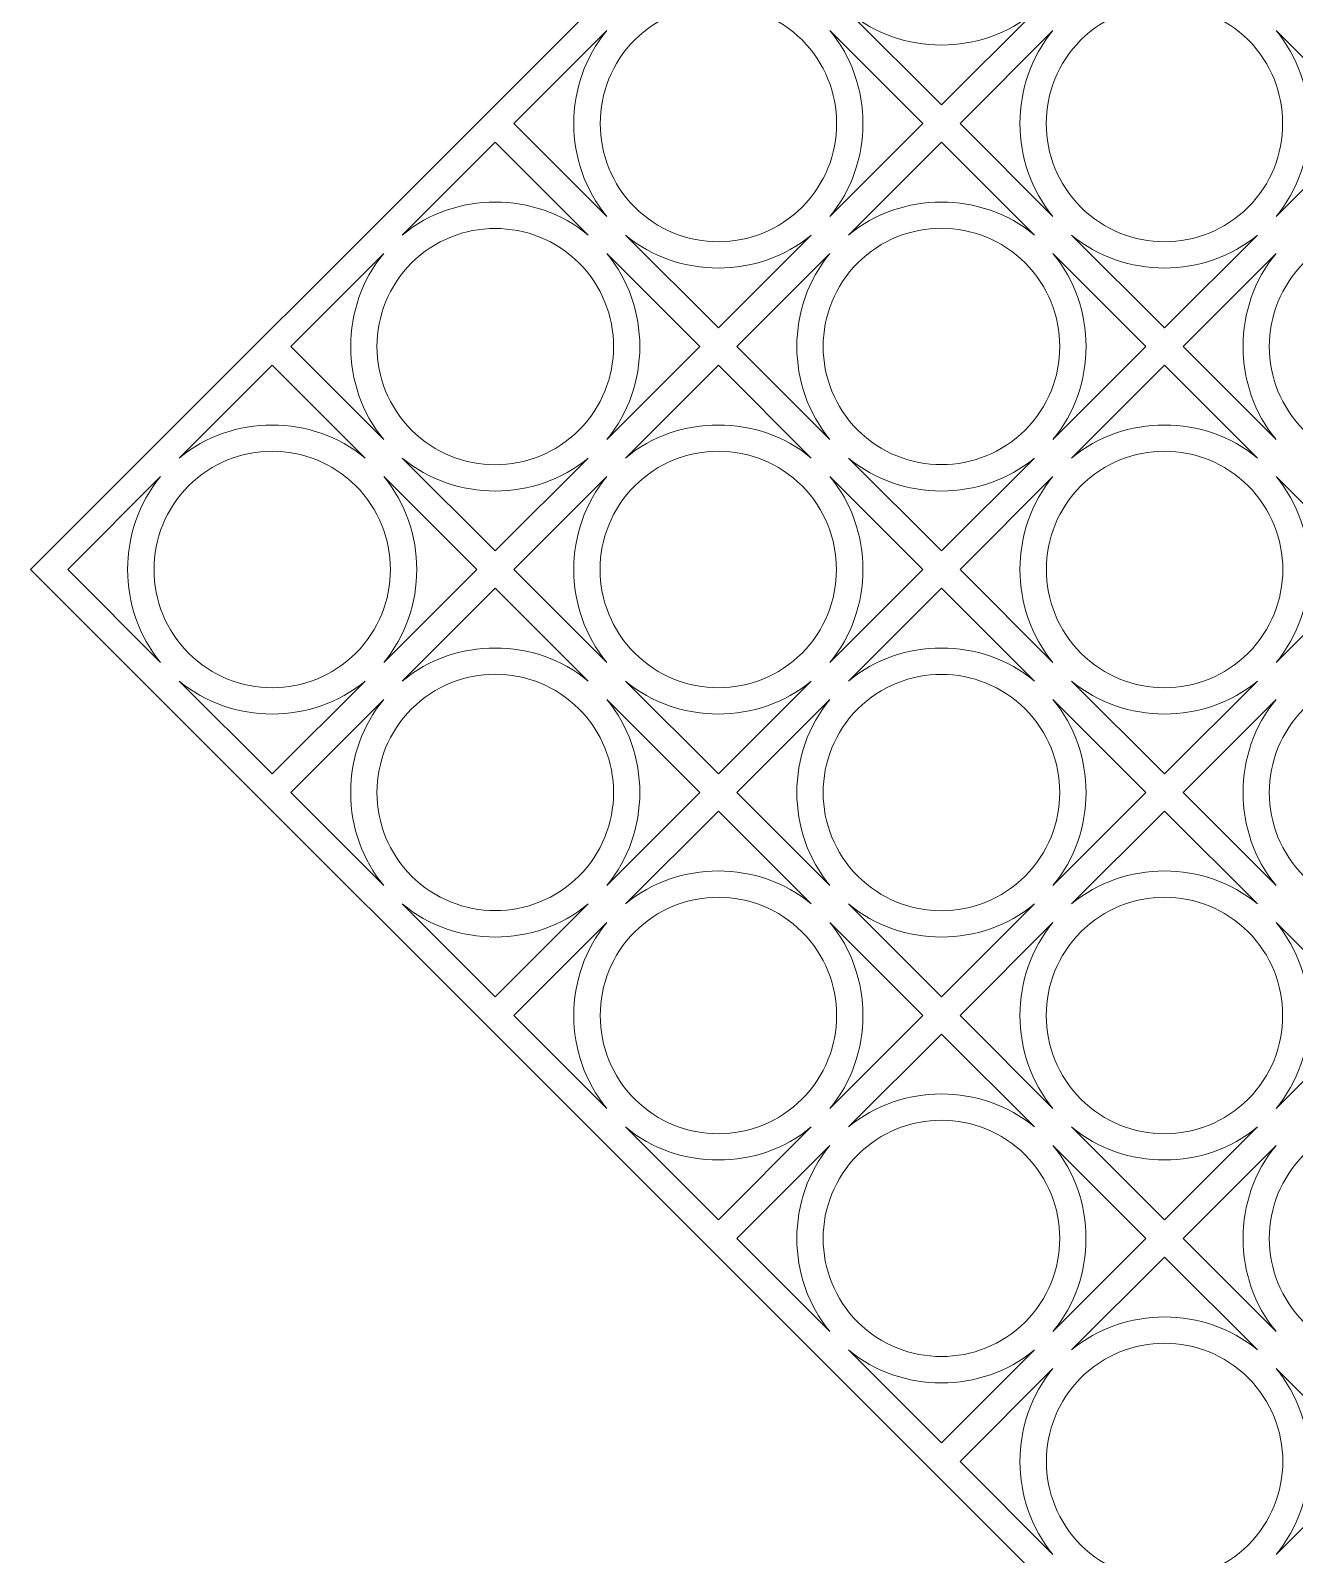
# Model space of a CAD drawing. Header units: centimetres. Extents: x -323 to 323, y -154 to 154.
# Drawn here: x 14.6 to 110.8, y -75 to 41 of the extents above; entities that cross this region are included whole.
import ezdxf

# ---------------------------------------------------------------- set-up
doc = ezdxf.new("R2010")
doc.units = ezdxf.units.CM
doc.header["$MEASUREMENT"] = 0
doc.layers.add('layer 1', color=7, linetype='Continuous')

msp = doc.modelspace()

# ---------------------------------------------------------------- linework, layer by layer
at = {"layer": 'layer 1', "color": 250, "lineweight": 9}
for points, knots in [([(168.76868, -154.14938), (168.76868, -154.14938), (14.61957, -0.00025), (14.61957, -0.00025), (14.61957, -0.00025), (14.61957, -0.00025), (168.76928, 154.14937), (168.76928, 154.14937), (168.76928, 154.14937), (168.76928, 154.14937), (322.91835, 0.0003), (322.91835, 0.0003), (322.91835, 0.0003), (322.91835, 0.0003), (168.76868, -154.14938), (168.76868, -154.14938)], [0, 0, 0, 0, 0.2, 0.2, 0.2, 0.2, 0.4, 0.4, 0.4, 0.4, 0.6, 0.6, 0.6, 0.6, 1, 1, 1, 1]), ([(60.58173, 27.57734), (64.09472, 24.0643), (69.79608, 24.06431), (73.30911, 27.57728), (73.30911, 27.57728), (76.82217, 31.09031), (76.82216, 36.79165), (73.30916, 40.30469), (73.30916, 40.30469), (69.79614, 43.81773), (64.09481, 43.81771), (60.58177, 40.30473), (60.58177, 40.30473), (57.08732, 36.8103), (57.08727, 31.0718), (60.58173, 27.57734)], [0, 0, 0, 0, 0.2, 0.2, 0.2, 0.2, 0.4, 0.4, 0.4, 0.4, 0.6, 0.6, 0.6, 0.6, 1, 1, 1, 1]), ([(107.25044, 40.30484), (103.73745, 43.81788), (98.03607, 43.81788), (94.52305, 40.30489), (94.52305, 40.30489), (91.01001, 36.79188), (91.01003, 31.09051), (94.52301, 27.5775), (94.52301, 27.5775), (98.03602, 24.06446), (103.73738, 24.06446), (107.25039, 27.57745), (107.25039, 27.57745), (110.74485, 31.07188), (110.74493, 36.81038), (107.25044, 40.30484)], [0, 0, 0, 0, 0.2, 0.2, 0.2, 0.2, 0.4, 0.4, 0.4, 0.4, 0.6, 0.6, 0.6, 0.6, 1, 1, 1, 1]), ([(76.84502, 42.42637), (80.86476, 39.07712), (86.96755, 39.07709), (90.9873, 42.42635), (90.9873, 42.42635), (90.9873, 42.42635), (83.91615, 35.35523), (83.91615, 35.35523), (83.91615, 35.35523), (83.91615, 35.35523), (76.84502, 42.42637), (76.84502, 42.42637)], [0, 0, 0, 0, 0.25, 0.25, 0.25, 0.25, 0.5, 0.5, 0.5, 0.5, 1, 1, 1, 1]), ([(58.46011, 41.01215), (55.11085, 36.99237), (55.11081, 30.88965), (58.46009, 26.86988), (58.46009, 26.86988), (58.46009, 26.86988), (51.38895, 33.94102), (51.38895, 33.94102), (51.38895, 33.94102), (51.38895, 33.94102), (58.46011, 41.01215), (58.46011, 41.01215)], [0, 0, 0, 0, 0.25, 0.25, 0.25, 0.25, 0.5, 0.5, 0.5, 0.5, 1, 1, 1, 1]), ([(75.4308, 41.01216), (78.78007, 36.99243), (78.78008, 30.88962), (75.43082, 26.86988), (75.43082, 26.86988), (75.43082, 26.86988), (82.50196, 33.94102), (82.50196, 33.94102), (82.50196, 33.94102), (82.50196, 33.94102), (75.4308, 41.01216), (75.4308, 41.01216)], [0, 0, 0, 0, 0.25, 0.25, 0.25, 0.25, 0.5, 0.5, 0.5, 0.5, 1, 1, 1, 1]), ([(92.40137, 26.87002), (89.05211, 30.88977), (89.0521, 36.99255), (92.40134, 41.01232), (92.40134, 41.01232), (92.40134, 41.01232), (85.33022, 33.94116), (85.33022, 33.94116), (85.33022, 33.94116), (85.33022, 33.94116), (92.40137, 26.87002), (92.40137, 26.87002)], [0, 0, 0, 0, 0.25, 0.25, 0.25, 0.25, 0.5, 0.5, 0.5, 0.5, 1, 1, 1, 1]), ([(109.37206, 26.87003), (112.72134, 30.8898), (112.72137, 36.99252), (109.37208, 41.0123), (109.37208, 41.0123), (109.37208, 41.0123), (116.44323, 33.94116), (116.44323, 33.94116), (116.44323, 33.94116), (116.44323, 33.94116), (109.37206, 26.87003), (109.37206, 26.87003)], [0, 0, 0, 0, 0.25, 0.25, 0.25, 0.25, 0.5, 0.5, 0.5, 0.5, 1, 1, 1, 1]), ([(42.90376, 25.4558), (46.92355, 28.8051), (53.02625, 28.80509), (57.04603, 25.45582), (57.04603, 25.45582), (57.04603, 25.45582), (49.97489, 32.52696), (49.97489, 32.52696), (49.97489, 32.52696), (49.97489, 32.52696), (42.90376, 25.4558), (42.90376, 25.4558)], [0, 0, 0, 0, 0.25, 0.25, 0.25, 0.25, 0.5, 0.5, 0.5, 0.5, 1, 1, 1, 1]), ([(90.98715, 25.45581), (86.9674, 28.80504), (80.86465, 28.80512), (76.84487, 25.45583), (76.84487, 25.45583), (76.84487, 25.45583), (83.91602, 32.52696), (83.91602, 32.52696), (83.91602, 32.52696), (83.91602, 32.52696), (90.98715, 25.45581), (90.98715, 25.45581)], [0, 0, 0, 0, 0.25, 0.25, 0.25, 0.25, 0.5, 0.5, 0.5, 0.5, 1, 1, 1, 1]), ([(56.33858, 23.33419), (59.85161, 19.82116), (59.85161, 14.11985), (56.33863, 10.60679), (56.33863, 10.60679), (52.8256, 7.09376), (47.12426, 7.09375), (43.61122, 10.60675), (43.61122, 10.60675), (40.0982, 14.11975), (40.09821, 19.8211), (43.61117, 23.33414), (43.61117, 23.33414), (47.10565, 26.82862), (52.84407, 26.82862), (56.33858, 23.33419)], [0, 0, 0, 0, 0.2, 0.2, 0.2, 0.2, 0.4, 0.4, 0.4, 0.4, 0.6, 0.6, 0.6, 0.6, 1, 1, 1, 1]), ([(77.55234, 10.60673), (74.03928, 14.11971), (74.03931, 19.8211), (77.55228, 23.33412), (77.55228, 23.33412), (81.06529, 26.84716), (86.76664, 26.84716), (90.27968, 23.33416), (90.27968, 23.33416), (93.79273, 19.82114), (93.79271, 14.11981), (90.27973, 10.60678), (90.27973, 10.60678), (86.78528, 7.11233), (81.04682, 7.11225), (77.55234, 10.60673)], [0, 0, 0, 0, 0.2, 0.2, 0.2, 0.2, 0.4, 0.4, 0.4, 0.4, 0.6, 0.6, 0.6, 0.6, 1, 1, 1, 1]), ([(124.22097, 23.33432), (127.73403, 19.82132), (127.73399, 14.11998), (124.22103, 10.60694), (124.22103, 10.60694), (120.70801, 7.09392), (115.00666, 7.09389), (111.49362, 10.6069), (111.49362, 10.6069), (107.98062, 14.11988), (107.98058, 19.82126), (111.49357, 23.33427), (111.49357, 23.33427), (114.988, 26.82874), (120.72649, 26.8288), (124.22097, 23.33432)], [0, 0, 0, 0, 0.2, 0.2, 0.2, 0.2, 0.4, 0.4, 0.4, 0.4, 0.6, 0.6, 0.6, 0.6, 1, 1, 1, 1]), ([(74.0166, 25.45564), (69.99681, 22.10637), (63.89409, 22.1064), (59.87431, 25.45566), (59.87431, 25.45566), (59.87431, 25.45566), (66.94545, 18.38452), (66.94545, 18.38452), (66.94545, 18.38452), (66.94545, 18.38452), (74.0166, 25.45564), (74.0166, 25.45564)], [0, 0, 0, 0, 0.25, 0.25, 0.25, 0.25, 0.5, 0.5, 0.5, 0.5, 1, 1, 1, 1]), ([(107.95786, 25.45581), (103.93815, 22.10654), (97.83531, 22.10656), (93.81557, 25.45582), (93.81557, 25.45582), (93.81557, 25.45582), (100.88673, 18.38466), (100.88673, 18.38466), (100.88673, 18.38466), (100.88673, 18.38466), (107.95786, 25.45581), (107.95786, 25.45581)], [0, 0, 0, 0, 0.25, 0.25, 0.25, 0.25, 0.5, 0.5, 0.5, 0.5, 1, 1, 1, 1]), ([(41.48954, 24.04159), (38.14025, 20.02182), (38.14029, 13.91907), (41.48955, 9.89931), (41.48955, 9.89931), (41.48955, 9.89931), (34.41839, 16.97047), (34.41839, 16.97047), (34.41839, 16.97047), (34.41839, 16.97047), (41.48954, 24.04159), (41.48954, 24.04159)], [0, 0, 0, 0, 0.25, 0.25, 0.25, 0.25, 0.5, 0.5, 0.5, 0.5, 1, 1, 1, 1]), ([(58.46026, 9.89931), (61.80955, 13.91909), (61.80952, 20.02181), (58.46025, 24.0416), (58.46025, 24.0416), (58.46025, 24.0416), (65.53139, 16.97047), (65.53139, 16.97047), (65.53139, 16.97047), (65.53139, 16.97047), (58.46026, 9.89931), (58.46026, 9.89931)], [0, 0, 0, 0, 0.25, 0.25, 0.25, 0.25, 0.5, 0.5, 0.5, 0.5, 1, 1, 1, 1]), ([(75.43063, 24.0416), (72.08136, 20.02183), (72.08142, 13.91907), (75.43066, 9.89931), (75.43066, 9.89931), (75.43066, 9.89931), (68.35952, 16.97045), (68.35952, 16.97045), (68.35952, 16.97045), (68.35952, 16.97045), (75.43063, 24.0416), (75.43063, 24.0416)], [0, 0, 0, 0, 0.25, 0.25, 0.25, 0.25, 0.5, 0.5, 0.5, 0.5, 1, 1, 1, 1]), ([(92.40137, 9.89933), (95.75068, 13.91907), (95.7506, 20.02186), (92.40136, 24.0416), (92.40136, 24.0416), (92.40136, 24.0416), (99.47251, 16.97045), (99.47251, 16.97045), (99.47251, 16.97045), (99.47251, 16.97045), (92.40137, 9.89933), (92.40137, 9.89933)], [0, 0, 0, 0, 0.25, 0.25, 0.25, 0.25, 0.5, 0.5, 0.5, 0.5, 1, 1, 1, 1]), ([(109.37194, 24.04174), (106.02268, 20.02201), (106.02267, 13.91921), (109.37194, 9.89946), (109.37194, 9.89946), (109.37194, 9.89946), (102.30078, 16.97061), (102.30078, 16.97061), (102.30078, 16.97061), (102.30078, 16.97061), (109.37194, 24.04174), (109.37194, 24.04174)], [0, 0, 0, 0, 0.25, 0.25, 0.25, 0.25, 0.5, 0.5, 0.5, 0.5, 1, 1, 1, 1]), ([(25.93305, 8.4851), (29.95279, 11.8344), (36.05558, 11.83434), (40.07533, 8.4851), (40.07533, 8.4851), (40.07533, 8.4851), (33.00418, 15.55625), (33.00418, 15.55625), (33.00418, 15.55625), (33.00418, 15.55625), (25.93305, 8.4851), (25.93305, 8.4851)], [0, 0, 0, 0, 0.25, 0.25, 0.25, 0.25, 0.5, 0.5, 0.5, 0.5, 1, 1, 1, 1]), ([(59.8743, 8.48528), (63.8941, 11.83456), (69.99683, 11.8345), (74.0166, 8.48525), (74.0166, 8.48525), (74.0166, 8.48525), (66.94546, 15.55639), (66.94546, 15.55639), (66.94546, 15.55639), (66.94546, 15.55639), (59.8743, 8.48528), (59.8743, 8.48528)], [0, 0, 0, 0, 0.25, 0.25, 0.25, 0.25, 0.5, 0.5, 0.5, 0.5, 1, 1, 1, 1]), ([(93.81545, 8.48525), (97.8352, 11.83452), (103.93798, 11.83452), (107.95773, 8.48525), (107.95773, 8.48525), (107.95773, 8.48525), (100.88658, 15.5564), (100.88658, 15.5564), (100.88658, 15.5564), (100.88658, 15.5564), (93.81545, 8.48525), (93.81545, 8.48525)], [0, 0, 0, 0, 0.25, 0.25, 0.25, 0.25, 0.5, 0.5, 0.5, 0.5, 1, 1, 1, 1]), ([(26.64047, -6.36392), (30.15346, -9.87699), (35.85483, -9.87694), (39.36785, -6.36398), (39.36785, -6.36398), (42.88092, -2.85094), (42.88089, 2.85039), (39.36789, 6.36342), (39.36789, 6.36342), (35.85489, 9.87645), (30.15354, 9.87647), (26.64051, 6.36346), (26.64051, 6.36346), (23.14606, 2.86904), (23.14598, -2.86947), (26.64047, -6.36392)], [0, 0, 0, 0, 0.2, 0.2, 0.2, 0.2, 0.4, 0.4, 0.4, 0.4, 0.6, 0.6, 0.6, 0.6, 1, 1, 1, 1]), ([(73.30917, 6.36357), (69.79618, 9.87664), (64.09481, 9.8766), (60.58179, 6.36363), (60.58179, 6.36363), (57.06874, 2.85061), (57.06877, -2.85076), (60.58175, -6.36377), (60.58175, -6.36377), (64.09477, -9.87682), (69.79611, -9.8768), (73.30912, -6.36382), (73.30912, -6.36382), (76.80357, -2.8694), (76.80369, 2.86913), (73.30917, 6.36357)], [0, 0, 0, 0, 0.2, 0.2, 0.2, 0.2, 0.4, 0.4, 0.4, 0.4, 0.6, 0.6, 0.6, 0.6, 1, 1, 1, 1]), ([(94.52287, -6.36378), (98.03586, -9.87683), (103.73722, -9.87679), (107.25026, -6.36384), (107.25026, -6.36384), (110.76329, -2.85081), (110.7633, 2.85053), (107.25029, 6.36357), (107.25029, 6.36357), (103.73732, 9.87657), (98.03594, 9.87661), (94.52292, 6.36362), (94.52292, 6.36362), (91.02845, 2.86918), (91.02839, -2.8693), (94.52287, -6.36378)], [0, 0, 0, 0, 0.2, 0.2, 0.2, 0.2, 0.4, 0.4, 0.4, 0.4, 0.6, 0.6, 0.6, 0.6, 1, 1, 1, 1]), ([(42.90375, 8.48511), (46.9235, 5.13585), (53.02629, 5.13583), (57.04604, 8.48509), (57.04604, 8.48509), (57.04604, 8.48509), (49.97489, 1.41395), (49.97489, 1.41395), (49.97489, 1.41395), (49.97489, 1.41395), (42.90375, 8.48511), (42.90375, 8.48511)], [0, 0, 0, 0, 0.25, 0.25, 0.25, 0.25, 0.5, 0.5, 0.5, 0.5, 1, 1, 1, 1]), ([(90.98715, 8.48511), (86.96739, 5.13587), (80.86464, 5.13579), (76.84488, 8.48509), (76.84488, 8.48509), (76.84488, 8.48509), (83.91602, 1.41395), (83.91602, 1.41395), (83.91602, 1.41395), (83.91602, 1.41395), (90.98715, 8.48511), (90.98715, 8.48511)], [0, 0, 0, 0, 0.25, 0.25, 0.25, 0.25, 0.5, 0.5, 0.5, 0.5, 1, 1, 1, 1]), ([(24.51884, 7.07089), (21.16956, 3.05113), (21.16956, -3.05163), (24.51882, -7.07138), (24.51882, -7.07138), (24.51882, -7.07138), (17.44768, -0.00025), (17.44768, -0.00025), (17.44768, -0.00025), (17.44768, -0.00025), (24.51884, 7.07089), (24.51884, 7.07089)], [0, 0, 0, 0, 0.25, 0.25, 0.25, 0.25, 0.5, 0.5, 0.5, 0.5, 1, 1, 1, 1]), ([(41.48954, 7.07089), (44.83879, 3.05115), (44.83883, -3.05162), (41.48957, -7.07138), (41.48957, -7.07138), (41.48957, -7.07138), (48.56069, -0.00025), (48.56069, -0.00025), (48.56069, -0.00025), (48.56069, -0.00025), (41.48954, 7.07089), (41.48954, 7.07089)], [0, 0, 0, 0, 0.25, 0.25, 0.25, 0.25, 0.5, 0.5, 0.5, 0.5, 1, 1, 1, 1]), ([(58.4601, -7.07124), (55.11085, -3.0515), (55.11082, 3.05129), (58.46008, 7.07104), (58.46008, 7.07104), (58.46008, 7.07104), (51.38895, -0.0001), (51.38895, -0.0001), (51.38895, -0.0001), (51.38895, -0.0001), (58.4601, -7.07124), (58.4601, -7.07124)], [0, 0, 0, 0, 0.25, 0.25, 0.25, 0.25, 0.5, 0.5, 0.5, 0.5, 1, 1, 1, 1]), ([(75.4308, -7.07124), (78.78007, -3.05148), (78.7801, 3.05126), (75.43082, 7.07103), (75.43082, 7.07103), (75.43082, 7.07103), (82.50196, -0.00011), (82.50196, -0.00011), (82.50196, -0.00011), (82.50196, -0.00011), (75.4308, -7.07124), (75.4308, -7.07124)], [0, 0, 0, 0, 0.25, 0.25, 0.25, 0.25, 0.5, 0.5, 0.5, 0.5, 1, 1, 1, 1]), ([(92.40124, 7.07103), (89.05198, 3.05129), (89.05194, -3.05147), (92.40122, -7.07124), (92.40122, -7.07124), (92.40122, -7.07124), (85.33008, -0.0001), (85.33008, -0.0001), (85.33008, -0.0001), (85.33008, -0.0001), (92.40124, 7.07103), (92.40124, 7.07103)], [0, 0, 0, 0, 0.25, 0.25, 0.25, 0.25, 0.5, 0.5, 0.5, 0.5, 1, 1, 1, 1]), ([(109.37194, 7.07104), (112.7212, 3.05129), (112.72123, -3.05147), (109.37196, -7.07125), (109.37196, -7.07125), (109.37196, -7.07125), (116.44309, -0.0001), (116.44309, -0.0001), (116.44309, -0.0001), (116.44309, -0.0001), (109.37194, 7.07104), (109.37194, 7.07104)], [0, 0, 0, 0, 0.25, 0.25, 0.25, 0.25, 0.5, 0.5, 0.5, 0.5, 1, 1, 1, 1]), ([(57.04589, -8.48546), (53.02613, -5.13622), (46.92337, -5.13616), (42.90359, -8.48544), (42.90359, -8.48544), (42.90359, -8.48544), (49.97475, -1.4143), (49.97475, -1.4143), (49.97475, -1.4143), (49.97475, -1.4143), (57.04589, -8.48546), (57.04589, -8.48546)], [0, 0, 0, 0, 0.25, 0.25, 0.25, 0.25, 0.5, 0.5, 0.5, 0.5, 1, 1, 1, 1]), ([(76.84489, -8.48532), (80.86465, -5.13605), (86.96739, -5.13602), (90.98716, -8.48529), (90.98716, -8.48529), (90.98716, -8.48529), (83.91601, -1.41416), (83.91601, -1.41416), (83.91601, -1.41416), (83.91601, -1.41416), (76.84489, -8.48532), (76.84489, -8.48532)], [0, 0, 0, 0, 0.25, 0.25, 0.25, 0.25, 0.5, 0.5, 0.5, 0.5, 1, 1, 1, 1]), ([(43.61107, -23.33453), (40.09801, -19.82156), (40.09805, -14.12015), (43.61101, -10.60714), (43.61101, -10.60714), (47.12404, -7.0941), (52.82538, -7.0941), (56.33841, -10.6071), (56.33841, -10.6071), (59.85146, -14.12012), (59.85145, -19.82144), (56.33846, -23.33448), (56.33846, -23.33448), (52.84401, -26.82896), (47.10556, -26.82899), (43.61107, -23.33453)], [0, 0, 0, 0, 0.2, 0.2, 0.2, 0.2, 0.4, 0.4, 0.4, 0.4, 0.6, 0.6, 0.6, 0.6, 1, 1, 1, 1]), ([(90.2797, -10.60694), (93.79275, -14.11994), (93.79273, -19.82128), (90.27976, -23.33433), (90.27976, -23.33433), (86.76674, -26.84736), (81.06539, -26.84737), (77.55236, -23.33437), (77.55236, -23.33437), (74.03933, -19.82137), (74.03932, -14.12), (77.55231, -10.60699), (77.55231, -10.60699), (81.04674, -7.11253), (86.78524, -7.11245), (90.2797, -10.60694)], [0, 0, 0, 0, 0.2, 0.2, 0.2, 0.2, 0.4, 0.4, 0.4, 0.4, 0.6, 0.6, 0.6, 0.6, 1, 1, 1, 1]), ([(111.49347, -23.33438), (107.98045, -19.82139), (107.98042, -14.12004), (111.49341, -10.607), (111.49341, -10.607), (115.00646, -7.09393), (120.70779, -7.09396), (124.22081, -10.60695), (124.22081, -10.60695), (127.73384, -14.11997), (127.73385, -19.82131), (124.22086, -23.33433), (124.22086, -23.33433), (120.72643, -26.82879), (114.98794, -26.82885), (111.49347, -23.33438)], [0, 0, 0, 0, 0.2, 0.2, 0.2, 0.2, 0.4, 0.4, 0.4, 0.4, 0.6, 0.6, 0.6, 0.6, 1, 1, 1, 1]), ([(40.07533, -8.48562), (36.05556, -11.83489), (29.9528, -11.83487), (25.93304, -8.4856), (25.93304, -8.4856), (25.93304, -8.4856), (33.00418, -15.55674), (33.00418, -15.55674), (33.00418, -15.55674), (33.00418, -15.55674), (40.07533, -8.48562), (40.07533, -8.48562)], [0, 0, 0, 0, 0.25, 0.25, 0.25, 0.25, 0.5, 0.5, 0.5, 0.5, 1, 1, 1, 1]), ([(74.01659, -8.48546), (69.99686, -11.83475), (63.89406, -11.8347), (59.8743, -8.48544), (59.8743, -8.48544), (59.8743, -8.48544), (66.94547, -15.55661), (66.94547, -15.55661), (66.94547, -15.55661), (66.94547, -15.55661), (74.01659, -8.48546), (74.01659, -8.48546)], [0, 0, 0, 0, 0.25, 0.25, 0.25, 0.25, 0.5, 0.5, 0.5, 0.5, 1, 1, 1, 1]), ([(107.95773, -8.48547), (103.93795, -11.83476), (97.83521, -11.8347), (93.81544, -8.48546), (93.81544, -8.48546), (93.81544, -8.48546), (100.88658, -15.55659), (100.88658, -15.55659), (100.88658, -15.55659), (100.88658, -15.55659), (107.95773, -8.48547), (107.95773, -8.48547)], [0, 0, 0, 0, 0.25, 0.25, 0.25, 0.25, 0.5, 0.5, 0.5, 0.5, 1, 1, 1, 1]), ([(41.48937, -9.89966), (39.90147, -11.80545), (38.97867, -14.29182), (38.97864, -16.97068), (38.97864, -16.97068), (38.97864, -16.97068), (38.97474, -16.97068), (38.97474, -16.97068), (38.97474, -16.97068), (38.97474, -16.97068), (38.97474, -16.97084), (38.97474, -16.97084), (38.97474, -16.97084), (38.97474, -16.97084), (38.97473, -16.9709), (38.97473, -16.9709), (38.97473, -16.9709), (38.97473, -16.9709), (38.97865, -16.9709), (38.97865, -16.9709), (38.97865, -16.9709), (38.97865, -19.64976), (39.90149, -22.13615), (41.48939, -24.04195), (41.48939, -24.04195), (41.48939, -24.04195), (34.41825, -16.97082), (34.41825, -16.97082), (34.41825, -16.97082), (34.41825, -16.97082), (41.48937, -9.89966), (41.48937, -9.89966)], [0, 0, 0, 0, 0.111111111, 0.111111111, 0.111111111, 0.111111111, 0.222222222, 0.222222222, 0.222222222, 0.222222222, 0.333333333, 0.333333333, 0.333333333, 0.333333333, 0.444444444, 0.444444444, 0.444444444, 0.444444444, 0.555555556, 0.555555556, 0.555555556, 0.555555556, 0.666666667, 0.666666667, 0.666666667, 0.666666667, 0.777777778, 0.777777778, 0.777777778, 0.777777778, 1, 1, 1, 1]), ([(58.4601, -24.04195), (61.80937, -20.02219), (61.80936, -13.91944), (58.46009, -9.89966), (58.46009, -9.89966), (58.46009, -9.89966), (65.53125, -16.97082), (65.53125, -16.97082), (65.53125, -16.97082), (65.53125, -16.97082), (58.4601, -24.04195), (58.4601, -24.04195)], [0, 0, 0, 0, 0.25, 0.25, 0.25, 0.25, 0.5, 0.5, 0.5, 0.5, 1, 1, 1, 1]), ([(75.43067, -9.89952), (72.0814, -13.91925), (72.08142, -20.02207), (75.43068, -24.04181), (75.43068, -24.04181), (75.43068, -24.04181), (68.35952, -16.97065), (68.35952, -16.97065), (68.35952, -16.97065), (68.35952, -16.97065), (75.43067, -9.89952), (75.43067, -9.89952)], [0, 0, 0, 0, 0.25, 0.25, 0.25, 0.25, 0.5, 0.5, 0.5, 0.5, 1, 1, 1, 1]), ([(92.4014, -24.04181), (95.75069, -20.02199), (95.75063, -13.91932), (92.40138, -9.89951), (92.40138, -9.89951), (92.40138, -9.89951), (99.47252, -16.97065), (99.47252, -16.97065), (99.47252, -16.97065), (99.47252, -16.97065), (92.4014, -24.04181), (92.4014, -24.04181)], [0, 0, 0, 0, 0.25, 0.25, 0.25, 0.25, 0.5, 0.5, 0.5, 0.5, 1, 1, 1, 1]), ([(109.37178, -9.89951), (106.02248, -13.9193), (106.02255, -20.02204), (109.37179, -24.04181), (109.37179, -24.04181), (109.37179, -24.04181), (102.30065, -16.97067), (102.30065, -16.97067), (102.30065, -16.97067), (102.30065, -16.97067), (109.37178, -9.89951), (109.37178, -9.89951)], [0, 0, 0, 0, 0.25, 0.25, 0.25, 0.25, 0.5, 0.5, 0.5, 0.5, 1, 1, 1, 1]), ([(59.87419, -25.45602), (63.89393, -22.10672), (69.9967, -22.10677), (74.01646, -25.45602), (74.01646, -25.45602), (74.01646, -25.45602), (66.94531, -18.38487), (66.94531, -18.38487), (66.94531, -18.38487), (66.94531, -18.38487), (59.87419, -25.45602), (59.87419, -25.45602)], [0, 0, 0, 0, 0.25, 0.25, 0.25, 0.25, 0.5, 0.5, 0.5, 0.5, 1, 1, 1, 1]), ([(93.81544, -25.45585), (97.83522, -22.10656), (103.93796, -22.10662), (107.95773, -25.45586), (107.95773, -25.45586), (107.95773, -25.45586), (100.88658, -18.38473), (100.88658, -18.38473), (100.88658, -18.38473), (100.88658, -18.38473), (93.81544, -25.45585), (93.81544, -25.45585)], [0, 0, 0, 0, 0.25, 0.25, 0.25, 0.25, 0.5, 0.5, 0.5, 0.5, 1, 1, 1, 1]), ([(60.5816, -40.30505), (64.09459, -43.81809), (69.79595, -43.81807), (73.30898, -40.3051), (73.30898, -40.3051), (76.82203, -36.79208), (76.82202, -31.09073), (73.30902, -27.5777), (73.30902, -27.5777), (69.79605, -24.06469), (64.09468, -24.06465), (60.58166, -27.57764), (60.58166, -27.57764), (57.08718, -31.07209), (57.08712, -36.81056), (60.5816, -40.30505)], [0, 0, 0, 0, 0.2, 0.2, 0.2, 0.2, 0.4, 0.4, 0.4, 0.4, 0.6, 0.6, 0.6, 0.6, 1, 1, 1, 1]), ([(107.25031, -27.57754), (103.73731, -24.06451), (98.03598, -24.06449), (94.52292, -27.57749), (94.52292, -27.57749), (91.00988, -31.0905), (91.00988, -36.79186), (94.52288, -40.30489), (94.52288, -40.30489), (98.03588, -43.81791), (103.73725, -43.81791), (107.25026, -40.30494), (107.25026, -40.30494), (110.74474, -36.81048), (110.74477, -31.07202), (107.25031, -27.57754)], [0, 0, 0, 0, 0.2, 0.2, 0.2, 0.2, 0.4, 0.4, 0.4, 0.4, 0.6, 0.6, 0.6, 0.6, 1, 1, 1, 1]), ([(57.04588, -25.45615), (53.02613, -28.80542), (46.92339, -28.80546), (42.90361, -25.45617), (42.90361, -25.45617), (42.90361, -25.45617), (49.97475, -32.52732), (49.97475, -32.52732), (49.97475, -32.52732), (49.97475, -32.52732), (57.04588, -25.45615), (57.04588, -25.45615)], [0, 0, 0, 0, 0.25, 0.25, 0.25, 0.25, 0.5, 0.5, 0.5, 0.5, 1, 1, 1, 1]), ([(76.84488, -25.45601), (80.86462, -28.80528), (86.96742, -28.80527), (90.98717, -25.45604), (90.98717, -25.45604), (90.98717, -25.45604), (83.91601, -32.52716), (83.91601, -32.52716), (83.91601, -32.52716), (83.91601, -32.52716), (76.84488, -25.45601), (76.84488, -25.45601)], [0, 0, 0, 0, 0.25, 0.25, 0.25, 0.25, 0.5, 0.5, 0.5, 0.5, 1, 1, 1, 1]), ([(58.45997, -26.87023), (55.11073, -30.88995), (55.11066, -36.99275), (58.45995, -41.0125), (58.45995, -41.0125), (58.45995, -41.0125), (51.38881, -33.94136), (51.38881, -33.94136), (51.38881, -33.94136), (51.38881, -33.94136), (58.45997, -26.87023), (58.45997, -26.87023)], [0, 0, 0, 0, 0.25, 0.25, 0.25, 0.25, 0.5, 0.5, 0.5, 0.5, 1, 1, 1, 1]), ([(75.43067, -26.87023), (78.77991, -30.88999), (78.77998, -36.99273), (75.43069, -41.01251), (75.43069, -41.01251), (75.43069, -41.01251), (82.50181, -33.94136), (82.50181, -33.94136), (82.50181, -33.94136), (82.50181, -33.94136), (75.43067, -26.87023), (75.43067, -26.87023)], [0, 0, 0, 0, 0.25, 0.25, 0.25, 0.25, 0.5, 0.5, 0.5, 0.5, 1, 1, 1, 1]), ([(92.40123, -41.01236), (89.05199, -36.99263), (89.05196, -30.88982), (92.40121, -26.87008), (92.40121, -26.87008), (92.40121, -26.87008), (85.33008, -33.94122), (85.33008, -33.94122), (85.33008, -33.94122), (85.33008, -33.94122), (92.40123, -41.01236), (92.40123, -41.01236)], [0, 0, 0, 0, 0.25, 0.25, 0.25, 0.25, 0.5, 0.5, 0.5, 0.5, 1, 1, 1, 1]), ([(109.37193, -41.01235), (112.7212, -36.99257), (112.72124, -30.88987), (109.37195, -26.87008), (109.37195, -26.87008), (109.37195, -26.87008), (116.44309, -33.94122), (116.44309, -33.94122), (116.44309, -33.94122), (116.44309, -33.94122), (109.37193, -41.01235), (109.37193, -41.01235)], [0, 0, 0, 0, 0.25, 0.25, 0.25, 0.25, 0.5, 0.5, 0.5, 0.5, 1, 1, 1, 1]), ([(90.98702, -42.42657), (86.9673, -39.07732), (80.86448, -39.0773), (76.84473, -42.42655), (76.84473, -42.42655), (76.84473, -42.42655), (83.91588, -35.35542), (83.91588, -35.35542), (83.91588, -35.35542), (83.91588, -35.35542), (90.98702, -42.42657), (90.98702, -42.42657)], [0, 0, 0, 0, 0.25, 0.25, 0.25, 0.25, 0.5, 0.5, 0.5, 0.5, 1, 1, 1, 1]), ([(77.5522, -57.27565), (74.03919, -53.76264), (74.03914, -48.06132), (77.55214, -44.54827), (77.55214, -44.54827), (81.06517, -41.03521), (86.76652, -41.03523), (90.27954, -44.54822), (90.27954, -44.54822), (93.79258, -48.06123), (93.79258, -53.76259), (90.2796, -57.27561), (90.2796, -57.27561), (86.78515, -60.77004), (81.04668, -60.77013), (77.5522, -57.27565)], [0, 0, 0, 0, 0.2, 0.2, 0.2, 0.2, 0.4, 0.4, 0.4, 0.4, 0.6, 0.6, 0.6, 0.6, 1, 1, 1, 1]), ([(124.22083, -44.54806), (127.73386, -48.06106), (127.73387, -53.7624), (124.22088, -57.27545), (124.22088, -57.27545), (120.70785, -60.7885), (115.0065, -60.78848), (111.49348, -57.27549), (111.49348, -57.27549), (107.98046, -53.76249), (107.98045, -48.06113), (111.49344, -44.54811), (111.49344, -44.54811), (114.98788, -41.05364), (120.72635, -41.05361), (124.22083, -44.54806)], [0, 0, 0, 0, 0.2, 0.2, 0.2, 0.2, 0.4, 0.4, 0.4, 0.4, 0.6, 0.6, 0.6, 0.6, 1, 1, 1, 1]), ([(74.01646, -42.42674), (69.99668, -45.77603), (63.89394, -45.77597), (59.87417, -42.42672), (59.87417, -42.42672), (59.87417, -42.42672), (66.94531, -49.49786), (66.94531, -49.49786), (66.94531, -49.49786), (66.94531, -49.49786), (74.01646, -42.42674), (74.01646, -42.42674)], [0, 0, 0, 0, 0.25, 0.25, 0.25, 0.25, 0.5, 0.5, 0.5, 0.5, 1, 1, 1, 1]), ([(107.95772, -42.42657), (103.93795, -45.77586), (97.83521, -45.77583), (93.81544, -42.42657), (93.81544, -42.42657), (93.81544, -42.42657), (100.88659, -49.49772), (100.88659, -49.49772), (100.88659, -49.49772), (100.88659, -49.49772), (107.95772, -42.42657), (107.95772, -42.42657)], [0, 0, 0, 0, 0.25, 0.25, 0.25, 0.25, 0.5, 0.5, 0.5, 0.5, 1, 1, 1, 1]), ([(75.43052, -43.84077), (72.08122, -47.86056), (72.08127, -53.9633), (75.43052, -57.98307), (75.43052, -57.98307), (75.43052, -57.98307), (68.35938, -50.91193), (68.35938, -50.91193), (68.35938, -50.91193), (68.35938, -50.91193), (75.43052, -43.84077), (75.43052, -43.84077)], [0, 0, 0, 0, 0.25, 0.25, 0.25, 0.25, 0.5, 0.5, 0.5, 0.5, 1, 1, 1, 1]), ([(92.40122, -57.98307), (95.75053, -53.96329), (95.75049, -47.86056), (92.40122, -43.84077), (92.40122, -43.84077), (92.40122, -43.84077), (99.47238, -50.91193), (99.47238, -50.91193), (99.47238, -50.91193), (99.47238, -50.91193), (92.40122, -57.98307), (92.40122, -57.98307)], [0, 0, 0, 0, 0.25, 0.25, 0.25, 0.25, 0.5, 0.5, 0.5, 0.5, 1, 1, 1, 1]), ([(109.37179, -43.84065), (106.02253, -47.86041), (106.02254, -53.96316), (109.3718, -57.98293), (109.3718, -57.98293), (109.3718, -57.98293), (102.30065, -50.91178), (102.30065, -50.91178), (102.30065, -50.91178), (102.30065, -50.91178), (109.37179, -43.84065), (109.37179, -43.84065)], [0, 0, 0, 0, 0.25, 0.25, 0.25, 0.25, 0.5, 0.5, 0.5, 0.5, 1, 1, 1, 1]), ([(93.8153, -59.39714), (97.83508, -56.04784), (103.93782, -56.04791), (107.95759, -59.39714), (107.95759, -59.39714), (107.95759, -59.39714), (100.88643, -52.326), (100.88643, -52.326), (100.88643, -52.326), (100.88643, -52.326), (93.8153, -59.39714), (93.8153, -59.39714)], [0, 0, 0, 0, 0.25, 0.25, 0.25, 0.25, 0.5, 0.5, 0.5, 0.5, 1, 1, 1, 1]), ([(94.52272, -74.24617), (98.03572, -77.75922), (103.73707, -77.7592), (107.25011, -74.24622), (107.25011, -74.24622), (110.76314, -70.73319), (110.76317, -65.03187), (107.25015, -61.51883), (107.25015, -61.51883), (103.73714, -58.00579), (98.03578, -58.00578), (94.52276, -61.51878), (94.52276, -61.51878), (91.02831, -65.01321), (91.02826, -70.7517), (94.52272, -74.24617)], [0, 0, 0, 0, 0.2, 0.2, 0.2, 0.2, 0.4, 0.4, 0.4, 0.4, 0.6, 0.6, 0.6, 0.6, 1, 1, 1, 1]), ([(90.98701, -59.39727), (86.96724, -62.74655), (80.86451, -62.74657), (76.84474, -59.39729), (76.84474, -59.39729), (76.84474, -59.39729), (83.91588, -66.46843), (83.91588, -66.46843), (83.91588, -66.46843), (83.91588, -66.46843), (90.98701, -59.39727), (90.98701, -59.39727)], [0, 0, 0, 0, 0.25, 0.25, 0.25, 0.25, 0.5, 0.5, 0.5, 0.5, 1, 1, 1, 1]), ([(92.4011, -60.81136), (89.0518, -64.83115), (89.05182, -70.93383), (92.40108, -74.95363), (92.40108, -74.95363), (92.40108, -74.95363), (85.32994, -67.88249), (85.32994, -67.88249), (85.32994, -67.88249), (85.32994, -67.88249), (92.4011, -60.81136), (92.4011, -60.81136)], [0, 0, 0, 0, 0.25, 0.25, 0.25, 0.25, 0.5, 0.5, 0.5, 0.5, 1, 1, 1, 1]), ([(109.37179, -60.81134), (112.72106, -64.83108), (112.72108, -70.93388), (109.37182, -74.95364), (109.37182, -74.95364), (109.37182, -74.95364), (116.44295, -67.88249), (116.44295, -67.88249), (116.44295, -67.88249), (116.44295, -67.88249), (109.37179, -60.81134), (109.37179, -60.81134)], [0, 0, 0, 0, 0.25, 0.25, 0.25, 0.25, 0.5, 0.5, 0.5, 0.5, 1, 1, 1, 1])]:
    msp.add_open_spline(points, degree=3, knots=knots, dxfattribs=at)

doc.saveas('drawing.dxf')
